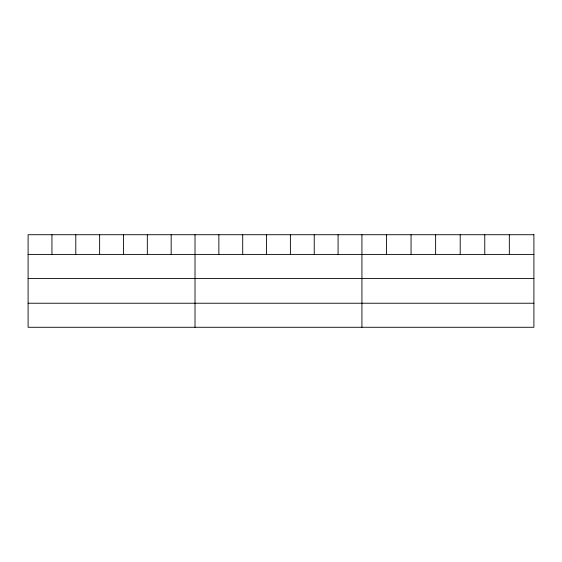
<?xml version="1.0" encoding="UTF-8"?>
<svg xmlns="http://www.w3.org/2000/svg" width="562" height="562" viewBox="0 0 562 562"><rect width="100%" height="100%" fill="white"/><g stroke="black" fill="none" stroke-linecap="round" stroke-linejoin="round"><path stroke-width="0.84" d="M28.1 254.41L533.9 254.41M28.1 278.457L533.9 278.457M28.1 303.227L533.9 303.227M509.334 234.726L509.334 254.41M484.767 234.726L484.767 254.41M460.201 234.726L460.201 254.41M435.627 234.726L435.627 254.41M411.061 234.726L411.061 254.41M386.494 234.726L386.494 254.41M361.928 234.726L361.928 327.274M338.085 234.726L338.085 254.41M314.235 234.726L314.235 254.41M290.392 234.726L290.392 254.41M266.55 234.726L266.55 254.41M242.707 234.726L242.707 254.41M218.857 234.726L218.857 254.41M195.014 234.726L195.014 327.274M171.171 234.726L171.171 254.41M147.321 234.726L147.321 254.41M123.478 234.726L123.478 254.41M99.636 234.726L99.636 254.41M75.793 234.726L75.793 254.41M51.943 234.726L51.943 254.41M533.9 234.726L28.1 234.726L28.1 327.274L533.9 327.274L533.9 234.726"/></g></svg>
